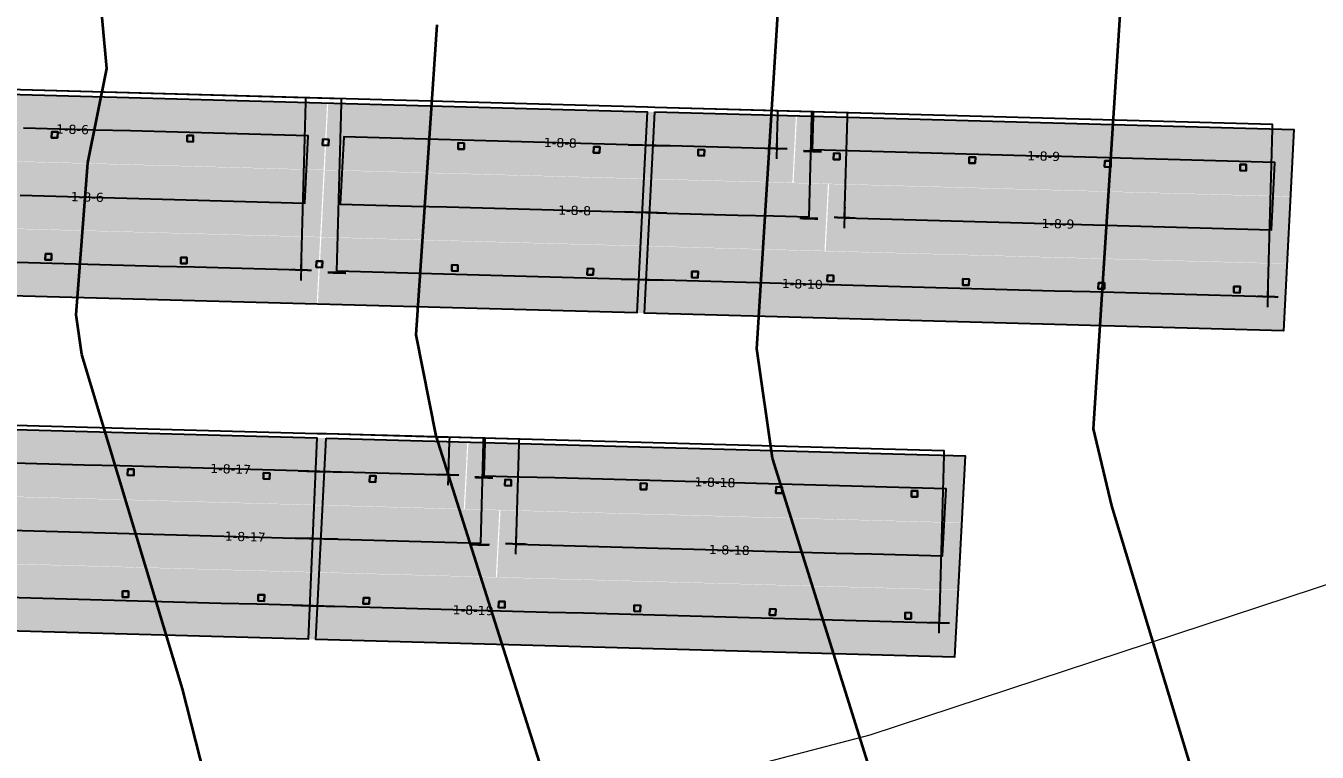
# Model space of a CAD drawing. Header units: metres. Extents: x 1477905 to 1478744, y 4202276 to 4202610.
# Drawn here: x 1478261.67 to 1478304.08, y 4202355.17 to 4202379.04 of the extents above; entities that cross this region are included whole.
import ezdxf

# ---------------------------------------------------------------- set-up
doc = ezdxf.new("R2010")
doc.units = ezdxf.units.M
doc.layers.add('Nouveau Terrain - CN - Courbes', color=22, linetype='Continuous', lineweight=0)
for name, color, linetype in [('PVcase DC Extensions', 170, 'Continuous'), ('PVcase Device Coloring', 7, 'Continuous'), ('PVcase Polarity Symbols', 7, 'Continuous'), ('PVcase Poles', 7, 'Continuous'), ('PVcase PV Area', 30, 'Continuous'), ('PVcase PV Modules (full frames)', 142, 'Continuous'), ('PVcase PV Modules (optimised)', 142, 'Continuous'), ('PVcase String Cables', 150, 'Continuous'), ('PVcase Stringing Numbers', 7, 'Continuous'), ('PVcase Strings', 92, 'Continuous')]:
    doc.layers.add(name, color=color, linetype=linetype)
doc.styles.get("Standard").update_dxf_attribs({"font": 'verdana.ttf'})
doc.styles.add('UBS-Style de texte', font='verdana.ttf')

# ---------------------------------------------------------------- blocks, each defined once
blk = doc.blocks.new('3P18@15DEG F FX ID1 PVBlock')
at = {"layer": 'PVcase PV Modules (optimised)', "color": 0}
blk.add_polyline3d([(0, 0, 1.773945735132677), (21.06698842950539, -0.5810537936249766, 1.773945735132684), (20.88445742833417, -7.198992669318528, 7.019385073192552e-15), (-0.1825310011712116, -6.617938875693552, 0)], close=True, dxfattribs=at)

msp = doc.modelspace()

# ---------------------------------------------------------------- hatches: boundary and pattern name
at = {"layer": 'PVcase Device Coloring', "true_color": 0x00ff40, "transparency": 33554582}
for points in [[(1478254.956189721, 4202376.96636694), (1478254.842834146, 4202374.768277613), (1478271.448261464, 4202374.310279234), (1478271.561617039, 4202376.508368562)], [(1478271.600289833, 4202376.507301917), (1478271.487200893, 4202374.309205236), (1478286.841958391, 4202373.885701891), (1478286.955047331, 4202376.083798572)], [(1478286.993877979, 4202376.082727575), (1478286.88078904, 4202373.884630893), (1478303.192648231, 4202373.434729489), (1478303.30573717, 4202375.632826171)], [(1478256.040655567, 4202374.725577274), (1478255.927299991, 4202372.527487947), (1478271.334408279, 4202372.102540701), (1478271.447763854, 4202374.300630028)], [(1478271.486436647, 4202374.299563384), (1478271.373347708, 4202372.101466702), (1478287.89627943, 4202371.645743656), (1478288.009368369, 4202373.843840337)], [(1478288.048199017, 4202373.84276934), (1478287.935110078, 4202371.644672658), (1478303.079062852, 4202371.226983569), (1478303.192151791, 4202373.42508025)], [(1478239.553812886, 4202372.969426194), (1478239.440457311, 4202370.771336867), (1478271.220555093, 4202369.894802166), (1478271.333910669, 4202372.092891494)], [(1478271.372583462, 4202372.091824849), (1478271.259494523, 4202369.893728168), (1478302.965477473, 4202369.019237649), (1478303.078566413, 4202371.21733433)], [(1478260.741123261, 4202365.788818997), (1478260.62666192, 4202363.590760169), (1478276.050658994, 4202363.165347107), (1478276.165120335, 4202365.363405935)], [(1478276.203942769, 4202365.362335165), (1478276.089481428, 4202363.164276336), (1478292.397890144, 4202362.7144701), (1478292.512351485, 4202364.912528928)], [(1478260.645336104, 4202363.58058218), (1478260.530874763, 4202361.382523351), (1478277.103354557, 4202360.925433705), (1478277.217815898, 4202363.123492533)], [(1478277.256638332, 4202363.122421763), (1478277.142176991, 4202360.924362934), (1478292.282926339, 4202360.506762198), (1478292.39738768, 4202362.704821027)], [(1478260.549548946, 4202361.372345362), (1478260.435087605, 4202359.174286533), (1478292.167962534, 4202358.299054296), (1478292.282423875, 4202360.497113124)]]:
    msp.add_hatch(color=100, dxfattribs=at).paths.add_polyline_path(points, flags=0)

# ---------------------------------------------------------------- linework, layer by layer
at = {"layer": 'Nouveau Terrain - CN - Courbes', "linetype": 'Continuous', "lineweight": 35}
for points in [[(1478291.32082604, 4202348.41066502, 75), (1478286.188324368, 4202364.83777075, 75), (1478285.6776195, 4202368.429575671, 75), (1478286.556690437, 4202382.576429049, 75), (1478287.553515996, 4202388.63080219, 75), (1478289.610129809, 4202398.711284188, 75), (1478289.697271906, 4202401.985212699, 75), (1478289.155185664, 4202406.411041, 75), (1478290.462954028, 4202413.710411758, 75), (1478292.206083963, 4202419.147088416, 75), (1478293.398080866, 4202421.731978936, 75), (1478294.921726059, 4202423.793586428, 75), (1478325.882597804, 4202449.464924598, 75), (1478341.124715617, 4202450.168690012, 75)], [(1478300.874752933, 4202351.546461926, 74), (1478297.327943064, 4202363.268087027, 74), (1478296.733521258, 4202365.800075303, 74), (1478297.689312728, 4202380.781208682, 74), (1478297.917849301, 4202387.075388396, 74), (1478300.316250229, 4202399.572783018, 74), (1478301.68710696, 4202405.762959943, 74), (1478301.893615117, 4202410.707805857, 74), (1478304.064507503, 4202413.410943049, 74), (1478323.422957966, 4202432.671339558, 74), (1478326.455680617, 4202435.088601463, 74), (1478329.310944752, 4202436.735026595, 74), (1478331.98875037, 4202437.610614957, 74), (1478339.750308206, 4202438.176102755, 74)], [(1478259.437868015, 4202334.445614603, 77), (1478266.489047366, 4202336.431801436, 77), (1478269.585561211, 4202341.289912271, 77), (1478270.161716645, 4202344.097907733, 77), (1478266.819093291, 4202357.256583123, 77), (1478263.504413528, 4202368.238781958, 77), (1478263.3185461, 4202369.548647243, 77), (1478263.704741648, 4202374.538049341, 77), (1478264.331110501, 4202377.634677306, 77), (1478263.9345107, 4202381.957326699, 77), (1478262.232380971, 4202392.503209556, 77), (1478260.920534888, 4202400.6297164, 77)], [(1478261.194061821, 4202330.557799553, 76), (1478266.368304704, 4202333.743701266, 76), (1478268.804050454, 4202335.491794233, 76), (1478271.639550181, 4202336.363488935, 76), (1478275.052945225, 4202337.971125166, 76), (1478275.393968782, 4202338.131739985, 76), (1478279.683892521, 4202340.152201709, 76), (1478281.253471291, 4202341.359707789, 76), (1478281.209660219, 4202345.477580182, 76), (1478280.687803892, 4202348.061068667, 76), (1478275.142837011, 4202365.572036691, 76), (1478274.491827149, 4202368.884375897, 76), (1478275.174099239, 4202379.075493807, 76)]]:
    msp.add_polyline3d(points, dxfattribs=at)
at = {"layer": 'PVcase DC Extensions'}
for points in [[(1478281.451154632, 4202375.134994882, 77.88245544635097), (1478282.015669559, 4202375.119424858, 77.8317654921028), (1478282.265707841, 4202375.112528492, 77.80942083145816), (1478282.830245725, 4202375.096957834, 77.75898739431422)], [(1478282.716660346, 4202372.889211913, 77.16915664464955), (1478282.152122462, 4202372.904782569, 77.21959008116193), (1478281.901816374, 4202372.911686324, 77.24195872844906), (1478281.337301447, 4202372.927256349, 77.29264868295144)], [(1478281.223448262, 4202370.719517814, 76.70284191908887), (1478281.787963189, 4202370.70394779, 76.65215196504953), (1478282.038537083, 4202370.69703665, 76.62975933185614), (1478282.603074968, 4202370.681465993, 76.57932589521683)], [(1478270.612468855, 4202364.415947077, 79.08544289545169), (1478271.17826995, 4202364.400341575, 79.05205742234814), (1478271.476074627, 4202364.392127751, 79.0255631287422), (1478272.040493094, 4202364.376560387, 78.97380937090581)], [(1478271.925529289, 4202362.168852486, 78.38410338933389), (1478271.361110822, 4202362.184419852, 78.43585714759324), (1478271.082482793, 4202362.192104761, 78.46090686822477), (1478270.516681698, 4202362.20771026, 78.49429234061392)], [(1478270.42089454, 4202359.999473441, 77.90314178548294), (1478270.986695635, 4202359.98386794, 77.86975631233815), (1478271.246147017, 4202359.976711947, 77.84615116517682), (1478271.810565484, 4202359.961144583, 77.79439740750766)]]:
    msp.add_polyline3d(points, dxfattribs=at)
at = {"layer": 'PVcase Poles'}
for points in [[(1478262.513218951, 4202375.361403771, 76.0982055847991), (1478262.518733103, 4202375.561327742, 76.0982055847991), (1478262.518733103, 4202375.561327742, 79.55645724127272), (1478262.513218951, 4202375.361403771, 79.50265195430417), (1478262.513218951, 4202375.361403771, 76.0982055847991), (1478262.713142922, 4202375.355889618, 76.0982055847991), (1478262.713142922, 4202375.355889618, 79.48470001625464), (1478262.513218951, 4202375.361403771, 79.50265195430417), (1478262.713142922, 4202375.355889618, 79.48470001625464), (1478262.718657074, 4202375.55581359, 79.5385053032232), (1478262.718657074, 4202375.55581359, 76.0982055847991), (1478262.713142922, 4202375.355889618, 76.0982055847991), (1478262.718657074, 4202375.55581359, 76.0982055847991), (1478262.518733103, 4202375.561327742, 76.0982055847991), (1478262.718657074, 4202375.55581359, 76.0982055847991), (1478262.718657074, 4202375.55581359, 79.5385053032232), (1478262.518733103, 4202375.561327742, 79.55645724127272)], [(1478266.962632018, 4202375.238683415, 75.71508516757528), (1478266.96814617, 4202375.438607386, 75.71508516757528), (1478266.96814617, 4202375.438607386, 79.15692742368233), (1478266.962632018, 4202375.238683415, 79.10312213671378), (1478266.962632018, 4202375.238683415, 75.71508516757528), (1478267.162555988, 4202375.233169262, 75.71508516757528), (1478267.162555988, 4202375.233169262, 79.08517019866424), (1478266.962632018, 4202375.238683415, 79.10312213671378), (1478267.162555988, 4202375.233169262, 79.08517019866424), (1478267.168070141, 4202375.433093234, 79.13897548563281), (1478267.168070141, 4202375.433093234, 75.71508516757528), (1478267.162555988, 4202375.233169262, 75.71508516757528), (1478267.168070141, 4202375.433093234, 75.71508516757528), (1478266.96814617, 4202375.438607386, 75.71508516757528), (1478267.168070141, 4202375.433093234, 75.71508516757528), (1478267.168070141, 4202375.433093234, 79.13897548563281), (1478266.96814617, 4202375.438607386, 79.15692742368233)], [(1478271.412045084, 4202375.115963057, 75.30945700752238), (1478271.417559237, 4202375.315887028, 75.30945700752238), (1478271.417559237, 4202375.315887028, 78.75739760558642), (1478271.412045084, 4202375.115963057, 78.70359231861786), (1478271.412045084, 4202375.115963057, 75.30945700752238), (1478271.611969055, 4202375.110448904, 75.30945700752238), (1478271.611969055, 4202375.110448904, 78.68564038056833), (1478271.412045084, 4202375.115963057, 78.70359231861786), (1478271.611969055, 4202375.110448904, 78.68564038056833), (1478271.617483207, 4202375.310372876, 78.7394456675369), (1478271.617483207, 4202375.310372876, 75.30945700752238), (1478271.611969055, 4202375.110448904, 75.30945700752238), (1478271.617483207, 4202375.310372876, 75.30945700752238), (1478271.417559237, 4202375.315887028, 75.30945700752238), (1478271.617483207, 4202375.310372876, 75.30945700752238), (1478271.617483207, 4202375.310372876, 78.7394456675369), (1478271.417559237, 4202375.315887028, 78.75739760558642)], [(1478275.861458151, 4202374.993242701, 74.9054837875693), (1478275.866972303, 4202375.193166672, 74.9054837875693), (1478275.866972303, 4202375.193166672, 78.35786778799603), (1478275.861458151, 4202374.993242701, 78.30406250102747), (1478275.861458151, 4202374.993242701, 74.9054837875693), (1478276.061382122, 4202374.987728548, 74.9054837875693), (1478276.061382122, 4202374.987728548, 78.28611056297794), (1478275.861458151, 4202374.993242701, 78.30406250102747), (1478276.061382122, 4202374.987728548, 78.28611056297794), (1478276.066896274, 4202375.18765252, 78.33991584994651), (1478276.066896274, 4202375.18765252, 74.9054837875693), (1478276.061382122, 4202374.987728548, 74.9054837875693), (1478276.066896274, 4202375.18765252, 74.9054837875693), (1478275.866972303, 4202375.193166672, 74.9054837875693), (1478276.066896274, 4202375.18765252, 74.9054837875693), (1478276.066896274, 4202375.18765252, 78.33991584994651), (1478275.866972303, 4202375.193166672, 78.35786778799603)], [(1478280.310871218, 4202374.870522343, 74.50697281813228), (1478280.31638537, 4202375.070446314, 74.50697281813228), (1478280.31638537, 4202375.070446314, 77.95833796990011), (1478280.310871218, 4202374.870522343, 77.90453268293156), (1478280.310871218, 4202374.870522343, 74.50697281813228), (1478280.510795189, 4202374.86500819, 74.50697281813228), (1478280.510795189, 4202374.86500819, 77.88658074488202), (1478280.310871218, 4202374.870522343, 77.90453268293156), (1478280.510795189, 4202374.86500819, 77.88658074488202), (1478280.516309341, 4202375.064932162, 77.9403860318506), (1478280.516309341, 4202375.064932162, 74.50697281813228), (1478280.510795189, 4202374.86500819, 74.50697281813228), (1478280.516309341, 4202375.064932162, 74.50697281813228), (1478280.31638537, 4202375.070446314, 74.50697281813228), (1478280.516309341, 4202375.064932162, 74.50697281813228), (1478280.516309341, 4202375.064932162, 77.9403860318506), (1478280.31638537, 4202375.070446314, 77.95833796990011)], [(1478283.74597729, 4202374.775777838, 74.19931905684383), (1478283.751491443, 4202374.97570181, 74.19931905684383), (1478283.751491443, 4202374.97570181, 77.65067669061293), (1478283.74597729, 4202374.775777838, 77.59687359168905), (1478283.74597729, 4202374.775777838, 74.19931905684383), (1478283.945901261, 4202374.770263686, 74.19931905684383), (1478283.945901261, 4202374.770263686, 77.57901322606217), (1478283.74597729, 4202374.775777838, 77.59687359168905), (1478283.945901261, 4202374.770263686, 77.57901322606217), (1478283.951415413, 4202374.970187658, 77.63281632498605), (1478283.951415413, 4202374.970187658, 74.19931905684383), (1478283.945901261, 4202374.770263686, 74.19931905684383), (1478283.951415413, 4202374.970187658, 74.19931905684383), (1478283.751491443, 4202374.97570181, 74.19931905684383), (1478283.951415413, 4202374.970187658, 74.19931905684383), (1478283.951415413, 4202374.970187658, 77.63281632498605), (1478283.751491443, 4202374.97570181, 77.65067669061293)], [(1478288.195571304, 4202374.65305249, 73.8016311708912), (1478288.201085456, 4202374.852976462, 73.8016311708912), (1478288.201085456, 4202374.852976462, 77.25316870008196), (1478288.195571304, 4202374.65305249, 77.19936560115808), (1478288.195571304, 4202374.65305249, 73.8016311708912), (1478288.395495275, 4202374.647538338, 73.8016311708912), (1478288.395495275, 4202374.647538338, 77.18150523553119), (1478288.195571304, 4202374.65305249, 77.19936560115808), (1478288.395495275, 4202374.647538338, 77.18150523553119), (1478288.401009427, 4202374.84746231, 77.23530833445507), (1478288.401009427, 4202374.84746231, 73.8016311708912), (1478288.395495275, 4202374.647538338, 73.8016311708912), (1478288.401009427, 4202374.84746231, 73.8016311708912), (1478288.201085456, 4202374.852976462, 73.8016311708912), (1478288.401009427, 4202374.84746231, 73.8016311708912), (1478288.401009427, 4202374.84746231, 77.23530833445507), (1478288.201085456, 4202374.852976462, 77.25316870008196)], [(1478292.645165318, 4202374.530327142, 73.40486067170386), (1478292.65067947, 4202374.730251114, 73.40486067170386), (1478292.65067947, 4202374.730251114, 76.85566070953192), (1478292.645165318, 4202374.530327142, 76.80185761060805), (1478292.645165318, 4202374.530327142, 73.40486067170386), (1478292.845089288, 4202374.52481299, 73.40486067170386), (1478292.845089288, 4202374.52481299, 76.78399724498117), (1478292.645165318, 4202374.530327142, 76.80185761060805), (1478292.845089288, 4202374.52481299, 76.78399724498117), (1478292.850603441, 4202374.724736962, 76.83780034390504), (1478292.850603441, 4202374.724736962, 73.40486067170386), (1478292.845089288, 4202374.52481299, 73.40486067170386), (1478292.850603441, 4202374.724736962, 73.40486067170386), (1478292.65067947, 4202374.730251114, 73.40486067170386), (1478292.850603441, 4202374.724736962, 73.40486067170386), (1478292.850603441, 4202374.724736962, 76.83780034390504), (1478292.65067947, 4202374.730251114, 76.85566070953192)], [(1478297.094759331, 4202374.407601795, 73.00813507553055), (1478297.100273484, 4202374.607525767, 73.00813507553055), (1478297.100273484, 4202374.607525767, 76.45815271925369), (1478297.094759331, 4202374.407601795, 76.40434962032981), (1478297.094759331, 4202374.407601795, 73.00813507553055), (1478297.294683302, 4202374.402087643, 73.00813507553055), (1478297.294683302, 4202374.402087643, 76.38648925470294), (1478297.094759331, 4202374.407601795, 76.40434962032981), (1478297.294683302, 4202374.402087643, 76.38648925470294), (1478297.300197454, 4202374.602011614, 76.4402923536268), (1478297.300197454, 4202374.602011614, 73.00813507553055), (1478297.294683302, 4202374.402087643, 73.00813507553055), (1478297.300197454, 4202374.602011614, 73.00813507553055), (1478297.100273484, 4202374.607525767, 73.00813507553055), (1478297.300197454, 4202374.602011614, 73.00813507553055), (1478297.300197454, 4202374.602011614, 76.4402923536268), (1478297.100273484, 4202374.607525767, 76.45815271925369)], [(1478301.544353345, 4202374.284876446, 72.60907100410921), (1478301.549867497, 4202374.484800418, 72.60907100410921), (1478301.549867497, 4202374.484800418, 76.06064472846998), (1478301.544353345, 4202374.284876446, 76.0068416295461), (1478301.544353345, 4202374.284876446, 72.60907100410921), (1478301.744277316, 4202374.279362294, 72.60907100410921), (1478301.744277316, 4202374.279362294, 75.98898126391921), (1478301.544353345, 4202374.284876446, 76.0068416295461), (1478301.744277316, 4202374.279362294, 75.98898126391921), (1478301.749791468, 4202374.479286266, 76.0427843628431), (1478301.749791468, 4202374.479286266, 72.60907100410921), (1478301.744277316, 4202374.279362294, 72.60907100410921), (1478301.749791468, 4202374.479286266, 72.60907100410921), (1478301.549867497, 4202374.484800418, 72.60907100410921), (1478301.749791468, 4202374.479286266, 72.60907100410921), (1478301.749791468, 4202374.479286266, 76.0427843628431), (1478301.549867497, 4202374.484800418, 76.06064472846998)], [(1478262.306586727, 4202371.354577601, 76.09788684741707), (1478262.31210088, 4202371.554501573, 76.09788684741707), (1478262.31210088, 4202371.554501573, 78.48601654414084), (1478262.306586727, 4202371.354577601, 78.43221125717228), (1478262.306586727, 4202371.354577601, 76.09788684741707), (1478262.506510698, 4202371.349063449, 76.09788684741707), (1478262.506510698, 4202371.349063449, 78.41425931912275), (1478262.306586727, 4202371.354577601, 78.43221125717228), (1478262.506510698, 4202371.349063449, 78.41425931912275), (1478262.512024851, 4202371.54898742, 78.46806460609132), (1478262.512024851, 4202371.54898742, 76.09788684741707), (1478262.506510698, 4202371.349063449, 76.09788684741707), (1478262.512024851, 4202371.54898742, 76.09788684741707), (1478262.31210088, 4202371.554501573, 76.09788684741707), (1478262.512024851, 4202371.54898742, 76.09788684741707), (1478262.512024851, 4202371.54898742, 78.46806460609132), (1478262.31210088, 4202371.554501573, 78.48601654414084)], [(1478266.755999794, 4202371.231857244, 75.69628408093936), (1478266.761513946, 4202371.431781216, 75.69628408093936), (1478266.761513946, 4202371.431781216, 78.08648672631685), (1478266.755999794, 4202371.231857244, 78.0326814393483), (1478266.755999794, 4202371.231857244, 75.69628408093936), (1478266.955923765, 4202371.226343092, 75.69628408093936), (1478266.955923765, 4202371.226343092, 78.01472950129876), (1478266.755999794, 4202371.231857244, 78.0326814393483), (1478266.955923765, 4202371.226343092, 78.01472950129876), (1478266.961437917, 4202371.426267063, 78.06853478826733), (1478266.961437917, 4202371.426267063, 75.69628408093936), (1478266.955923765, 4202371.226343092, 75.69628408093936), (1478266.961437917, 4202371.426267063, 75.69628408093936), (1478266.761513946, 4202371.431781216, 75.69628408093936), (1478266.961437917, 4202371.426267063, 75.69628408093936), (1478266.961437917, 4202371.426267063, 78.06853478826733), (1478266.761513946, 4202371.431781216, 78.08648672631685)], [(1478271.205412861, 4202371.109136887, 75.29825407595425), (1478271.210927013, 4202371.309060859, 75.29825407595425), (1478271.210927013, 4202371.309060859, 77.68695690845453), (1478271.205412861, 4202371.109136887, 77.63315162148598), (1478271.205412861, 4202371.109136887, 75.29825407595425), (1478271.405336832, 4202371.103622735, 75.29825407595425), (1478271.405336832, 4202371.103622735, 77.61519968343644), (1478271.205412861, 4202371.109136887, 77.63315162148598), (1478271.405336832, 4202371.103622735, 77.61519968343644), (1478271.410850984, 4202371.303546706, 77.66900497040501), (1478271.410850984, 4202371.303546706, 75.29825407595425), (1478271.405336832, 4202371.103622735, 75.29825407595425), (1478271.410850984, 4202371.303546706, 75.29825407595425), (1478271.210927013, 4202371.309060859, 75.29825407595425), (1478271.410850984, 4202371.303546706, 75.29825407595425), (1478271.410850984, 4202371.303546706, 77.66900497040501), (1478271.210927013, 4202371.309060859, 77.68695690845453)], [(1478275.654825928, 4202370.98641653, 74.90014490881303), (1478275.66034008, 4202371.186340502, 74.90014490881303), (1478275.66034008, 4202371.186340502, 77.28742709061139), (1478275.654825928, 4202370.98641653, 77.23362180364282), (1478275.654825928, 4202370.98641653, 74.90014490881303), (1478275.854749898, 4202370.980902378, 74.90014490881303), (1478275.854749898, 4202370.980902378, 77.2156698655933), (1478275.654825928, 4202370.98641653, 77.23362180364282), (1478275.854749898, 4202370.980902378, 77.2156698655933), (1478275.860264051, 4202371.180826349, 77.26947515256185), (1478275.860264051, 4202371.180826349, 74.90014490881303), (1478275.854749898, 4202370.980902378, 74.90014490881303), (1478275.860264051, 4202371.180826349, 74.90014490881303), (1478275.66034008, 4202371.186340502, 74.90014490881303), (1478275.860264051, 4202371.180826349, 74.90014490881303), (1478275.860264051, 4202371.180826349, 77.26947515256185), (1478275.66034008, 4202371.186340502, 77.28742709061139)], [(1478280.104238995, 4202370.863696173, 74.50232461210038), (1478280.109753147, 4202371.063620145, 74.50232461210038), (1478280.109753147, 4202371.063620145, 76.88789727274907), (1478280.104238995, 4202370.863696173, 76.8340919857805), (1478280.104238995, 4202370.863696173, 74.50232461210038), (1478280.304162965, 4202370.85818202, 74.50232461210038), (1478280.304162965, 4202370.85818202, 76.81614004773098), (1478280.104238995, 4202370.863696173, 76.8340919857805), (1478280.304162965, 4202370.85818202, 76.81614004773098), (1478280.309677118, 4202371.058105992, 76.86994533469954), (1478280.309677118, 4202371.058105992, 74.50232461210038), (1478280.304162965, 4202370.85818202, 74.50232461210038), (1478280.309677118, 4202371.058105992, 74.50232461210038), (1478280.109753147, 4202371.063620145, 74.50232461210038), (1478280.309677118, 4202371.058105992, 74.50232461210038), (1478280.309677118, 4202371.058105992, 76.86994533469954), (1478280.109753147, 4202371.063620145, 76.88789727274907)], [(1478283.539831109, 4202370.768938262, 74.19515440209958), (1478283.545345261, 4202370.968862234, 74.19515440209958), (1478283.545345261, 4202370.968862234, 76.58019246105835), (1478283.539831109, 4202370.768938262, 76.52638936213447), (1478283.539831109, 4202370.768938262, 74.19515440209958), (1478283.73975508, 4202370.76342411, 74.19515440209958), (1478283.73975508, 4202370.76342411, 76.5085289965076), (1478283.539831109, 4202370.768938262, 76.52638936213447), (1478283.73975508, 4202370.76342411, 76.5085289965076), (1478283.745269232, 4202370.963348081, 76.56233209543147), (1478283.745269232, 4202370.963348081, 74.19515440209958), (1478283.73975508, 4202370.76342411, 74.19515440209958), (1478283.745269232, 4202370.963348081, 74.19515440209958), (1478283.545345261, 4202370.968862234, 74.19515440209958), (1478283.745269232, 4202370.963348081, 74.19515440209958), (1478283.745269232, 4202370.963348081, 76.56233209543147), (1478283.545345261, 4202370.968862234, 76.58019246105835)], [(1478287.989425122, 4202370.646212915, 73.79769783898102), (1478287.994939275, 4202370.846136887, 73.79769783898102), (1478287.994939275, 4202370.846136887, 76.18268447079917), (1478287.989425122, 4202370.646212915, 76.1288813718753), (1478287.989425122, 4202370.646212915, 73.79769783898102), (1478288.189349093, 4202370.640698763, 73.79769783898102), (1478288.189349093, 4202370.640698763, 76.11102100624842), (1478287.989425122, 4202370.646212915, 76.1288813718753), (1478288.189349093, 4202370.640698763, 76.11102100624842), (1478288.194863245, 4202370.840622734, 76.16482410517229), (1478288.194863245, 4202370.840622734, 73.79769783898102), (1478288.189349093, 4202370.640698763, 73.79769783898102), (1478288.194863245, 4202370.840622734, 73.79769783898102), (1478287.994939275, 4202370.846136887, 73.79769783898102), (1478288.194863245, 4202370.840622734, 73.79769783898102), (1478288.194863245, 4202370.840622734, 76.16482410517229), (1478287.994939275, 4202370.846136887, 76.18268447079917)], [(1478292.439019136, 4202370.523487566, 73.40069244195904), (1478292.444533288, 4202370.723411538, 73.40069244195904), (1478292.444533288, 4202370.723411538, 75.78517648001547), (1478292.439019136, 4202370.523487566, 75.73137338109159), (1478292.439019136, 4202370.523487566, 73.40069244195904), (1478292.638943107, 4202370.517973414, 73.40069244195904), (1478292.638943107, 4202370.517973414, 75.7135130154647), (1478292.439019136, 4202370.523487566, 75.73137338109159), (1478292.638943107, 4202370.517973414, 75.7135130154647), (1478292.644457259, 4202370.717897385, 75.76731611438858), (1478292.644457259, 4202370.717897385, 73.40069244195904), (1478292.638943107, 4202370.517973414, 73.40069244195904), (1478292.644457259, 4202370.717897385, 73.40069244195904), (1478292.444533288, 4202370.723411538, 73.40069244195904), (1478292.644457259, 4202370.717897385, 73.40069244195904), (1478292.644457259, 4202370.717897385, 75.76731611438858), (1478292.444533288, 4202370.723411538, 75.78517648001547)], [(1478296.88861315, 4202370.400762219, 73.00373260188111), (1478296.894127302, 4202370.600686191, 73.00373260188111), (1478296.894127302, 4202370.600686191, 75.38766848973722), (1478296.88861315, 4202370.400762219, 75.33386539081334), (1478296.88861315, 4202370.400762219, 73.00373260188111), (1478297.08853712, 4202370.395248067, 73.00373260188111), (1478297.08853712, 4202370.395248067, 75.31600502518647), (1478296.88861315, 4202370.400762219, 75.33386539081334), (1478297.08853712, 4202370.395248067, 75.31600502518647), (1478297.094051273, 4202370.595172038, 75.36980812411035), (1478297.094051273, 4202370.595172038, 73.00373260188111), (1478297.08853712, 4202370.395248067, 73.00373260188111), (1478297.094051273, 4202370.595172038, 73.00373260188111), (1478296.894127302, 4202370.600686191, 73.00373260188111), (1478297.094051273, 4202370.595172038, 73.00373260188111), (1478297.094051273, 4202370.595172038, 75.36980812411035), (1478296.894127302, 4202370.600686191, 75.38766848973722)], [(1478301.338207164, 4202370.278036871, 72.60500673858797), (1478301.343721316, 4202370.477960843, 72.60500673858797), (1478301.343721316, 4202370.477960843, 74.99016049916814), (1478301.338207164, 4202370.278036871, 74.93635740024426), (1478301.338207164, 4202370.278036871, 72.60500673858797), (1478301.538131134, 4202370.272522719, 72.60500673858797), (1478301.538131134, 4202370.272522719, 74.91849703461739), (1478301.338207164, 4202370.278036871, 74.93635740024426), (1478301.538131134, 4202370.272522719, 74.91849703461739), (1478301.543645287, 4202370.47244669, 74.97230013354125), (1478301.543645287, 4202370.47244669, 72.60500673858797), (1478301.538131134, 4202370.272522719, 72.60500673858797), (1478301.543645287, 4202370.47244669, 72.60500673858797), (1478301.343721316, 4202370.477960843, 72.60500673858797), (1478301.543645287, 4202370.47244669, 72.60500673858797), (1478301.543645287, 4202370.47244669, 74.97230013354125), (1478301.343721316, 4202370.477960843, 74.99016049916814)], [(1478265.011894713, 4202364.274494912, 75.95968582946327), (1478265.017408866, 4202364.474418884, 75.95968582946327), (1478265.017408866, 4202364.474418884, 79.38971032811928), (1478265.011894713, 4202364.274494912, 79.3360273502396), (1478265.011894713, 4202364.274494912, 75.95968582946327), (1478265.211818684, 4202364.26898076, 75.95968582946327), (1478265.211818684, 4202364.26898076, 79.32423070247481), (1478265.011894713, 4202364.274494912, 79.3360273502396), (1478265.211818684, 4202364.26898076, 79.32423070247481), (1478265.217332836, 4202364.468904732, 79.37791368035447), (1478265.217332836, 4202364.468904732, 75.95968582946327), (1478265.211818684, 4202364.26898076, 75.95968582946327), (1478265.217332836, 4202364.468904732, 75.95968582946327), (1478265.017408866, 4202364.474418884, 75.95968582946327), (1478265.217332836, 4202364.468904732, 75.95968582946327), (1478265.217332836, 4202364.468904732, 79.37791368035447), (1478265.017408866, 4202364.474418884, 79.38971032811928)], [(1478269.471445139, 4202364.151494954, 75.55117800176313), (1478269.476959292, 4202364.351418925, 75.55117800176313), (1478269.476959292, 4202364.351418925, 79.12657156947778), (1478269.471445139, 4202364.151494954, 79.07288859159812), (1478269.471445139, 4202364.151494954, 75.55117800176313), (1478269.67136911, 4202364.145980801, 75.55117800176313), (1478269.67136911, 4202364.145980801, 79.0610919438333), (1478269.471445139, 4202364.151494954, 79.07288859159812), (1478269.67136911, 4202364.145980801, 79.0610919438333), (1478269.676883262, 4202364.345904773, 79.11477492171298), (1478269.676883262, 4202364.345904773, 75.55117800176313), (1478269.67136911, 4202364.145980801, 75.55117800176313), (1478269.676883262, 4202364.345904773, 75.55117800176313), (1478269.476959292, 4202364.351418925, 75.55117800176313), (1478269.676883262, 4202364.345904773, 75.55117800176313), (1478269.676883262, 4202364.345904773, 79.11477492171298), (1478269.476959292, 4202364.351418925, 79.12657156947778)], [(1478272.955884966, 4202364.055389761, 75.2324256461118), (1478272.961399119, 4202364.255313733, 75.2324256461118), (1478272.961399119, 4202364.255313733, 78.86334568781184), (1478272.955884966, 4202364.055389761, 78.809531205423), (1478272.955884966, 4202364.055389761, 75.2324256461118), (1478273.155808937, 4202364.049875609, 75.2324256461118), (1478273.155808937, 4202364.049875609, 78.79119938710075), (1478272.955884966, 4202364.055389761, 78.809531205423), (1478273.155808937, 4202364.049875609, 78.79119938710075), (1478273.161323089, 4202364.24979958, 78.84501386948959), (1478273.161323089, 4202364.24979958, 75.2324256461118), (1478273.155808937, 4202364.049875609, 75.2324256461118), (1478273.161323089, 4202364.24979958, 75.2324256461118), (1478272.961399119, 4202364.255313733, 75.2324256461118), (1478273.161323089, 4202364.24979958, 75.2324256461118), (1478273.161323089, 4202364.24979958, 78.84501386948959), (1478272.961399119, 4202364.255313733, 78.86334568781184)], [(1478277.40453775, 4202363.932690374, 74.82865808736568), (1478277.410051902, 4202364.132614345, 74.82865808736568), (1478277.410051902, 4202364.132614345, 78.45543114820646), (1478277.40453775, 4202363.932690374, 78.40161666581761), (1478277.40453775, 4202363.932690374, 74.82865808736568), (1478277.60446172, 4202363.927176221, 74.82865808736568), (1478277.60446172, 4202363.927176221, 78.38328484749536), (1478277.40453775, 4202363.932690374, 78.40161666581761), (1478277.60446172, 4202363.927176221, 78.38328484749536), (1478277.609975873, 4202364.127100193, 78.4370993298842), (1478277.609975873, 4202364.127100193, 74.82865808736568), (1478277.60446172, 4202363.927176221, 74.82865808736568), (1478277.609975873, 4202364.127100193, 74.82865808736568), (1478277.410051902, 4202364.132614345, 74.82865808736568), (1478277.609975873, 4202364.127100193, 74.82865808736568), (1478277.609975873, 4202364.127100193, 78.4370993298842), (1478277.410051902, 4202364.132614345, 78.45543114820646)], [(1478281.853190533, 4202363.809990986, 74.42591444277403), (1478281.858704686, 4202364.009914958, 74.42591444277403), (1478281.858704686, 4202364.009914958, 78.04751660858147), (1478281.853190533, 4202363.809990986, 77.99370212619263), (1478281.853190533, 4202363.809990986, 74.42591444277403), (1478282.053114504, 4202363.804476834, 74.42591444277403), (1478282.053114504, 4202363.804476834, 77.97537030787038), (1478281.853190533, 4202363.809990986, 77.99370212619263), (1478282.053114504, 4202363.804476834, 77.97537030787038), (1478282.058628656, 4202364.004400806, 78.02918479025922), (1478282.058628656, 4202364.004400806, 74.42591444277403), (1478282.053114504, 4202363.804476834, 74.42591444277403), (1478282.058628656, 4202364.004400806, 74.42591444277403), (1478281.858704686, 4202364.009914958, 74.42591444277403), (1478282.058628656, 4202364.004400806, 74.42591444277403), (1478282.058628656, 4202364.004400806, 78.02918479025922), (1478281.858704686, 4202364.009914958, 78.04751660858147)], [(1478286.301843317, 4202363.687291599, 74.01127096585002), (1478286.307357469, 4202363.887215571, 74.01127096585002), (1478286.307357469, 4202363.887215571, 77.63960206897609), (1478286.301843317, 4202363.687291599, 77.58578758658724), (1478286.301843317, 4202363.687291599, 74.01127096585002), (1478286.501767287, 4202363.681777447, 74.01127096585002), (1478286.501767287, 4202363.681777447, 77.56745576826499), (1478286.301843317, 4202363.687291599, 77.58578758658724), (1478286.501767287, 4202363.681777447, 77.56745576826499), (1478286.50728144, 4202363.881701418, 77.62127025065384), (1478286.50728144, 4202363.881701418, 74.01127096585002), (1478286.501767287, 4202363.681777447, 74.01127096585002), (1478286.50728144, 4202363.881701418, 74.01127096585002), (1478286.307357469, 4202363.887215571, 74.01127096585002), (1478286.50728144, 4202363.881701418, 74.01127096585002), (1478286.50728144, 4202363.881701418, 77.62127025065384), (1478286.307357469, 4202363.887215571, 77.63960206897609)], [(1478290.7504961, 4202363.564592211, 73.60141406949381), (1478290.756010253, 4202363.764516182, 73.60141406949381), (1478290.756010253, 4202363.764516182, 77.23168752909825), (1478290.7504961, 4202363.564592211, 77.17787304670941), (1478290.7504961, 4202363.564592211, 73.60141406949381), (1478290.950420071, 4202363.559078058, 73.60141406949381), (1478290.950420071, 4202363.559078058, 77.15954122838716), (1478290.7504961, 4202363.564592211, 77.17787304670941), (1478290.950420071, 4202363.559078058, 77.15954122838716), (1478290.955934223, 4202363.75900203, 77.213355710776), (1478290.955934223, 4202363.75900203, 73.60141406949381), (1478290.950420071, 4202363.559078058, 73.60141406949381), (1478290.955934223, 4202363.75900203, 73.60141406949381), (1478290.756010253, 4202363.764516182, 73.60141406949381), (1478290.955934223, 4202363.75900203, 73.60141406949381), (1478290.955934223, 4202363.75900203, 77.213355710776), (1478290.756010253, 4202363.764516182, 77.23168752909825)], [(1478264.838050536, 4202360.266764407, 76.07976570394337), (1478264.843564688, 4202360.466688379, 76.07976570394337), (1478264.843564688, 4202360.466688379, 78.31683078297277), (1478264.838050536, 4202360.266764407, 78.26314780509311), (1478264.838050536, 4202360.266764407, 76.07976570394337), (1478265.037974506, 4202360.261250255, 76.07976570394337), (1478265.037974506, 4202360.261250255, 78.2513511573283), (1478264.838050536, 4202360.266764407, 78.26314780509311), (1478265.037974506, 4202360.261250255, 78.2513511573283), (1478265.043488659, 4202360.461174226, 78.30503413520798), (1478265.043488659, 4202360.461174226, 76.07976570394337), (1478265.037974506, 4202360.261250255, 76.07976570394337), (1478265.043488659, 4202360.461174226, 76.07976570394337), (1478264.843564688, 4202360.466688379, 76.07976570394337), (1478265.043488659, 4202360.461174226, 76.07976570394337), (1478265.043488659, 4202360.461174226, 78.30503413520798), (1478264.843564688, 4202360.466688379, 78.31683078297277)], [(1478269.297600962, 4202360.143764448, 75.67963435227843), (1478269.303115114, 4202360.34368842, 75.67963435227843), (1478269.303115114, 4202360.34368842, 78.05369202431928), (1478269.297600962, 4202360.143764448, 78.00000904643962), (1478269.297600962, 4202360.143764448, 75.67963435227843), (1478269.497524933, 4202360.138250296, 75.67963435227843), (1478269.497524933, 4202360.138250296, 77.9882123986748), (1478269.297600962, 4202360.143764448, 78.00000904643962), (1478269.497524933, 4202360.138250296, 77.9882123986748), (1478269.503039085, 4202360.338174268, 78.04189537655446), (1478269.503039085, 4202360.338174268, 75.67963435227843), (1478269.497524933, 4202360.138250296, 75.67963435227843), (1478269.503039085, 4202360.338174268, 75.67963435227843), (1478269.303115114, 4202360.34368842, 75.67963435227843), (1478269.503039085, 4202360.338174268, 75.67963435227843), (1478269.503039085, 4202360.338174268, 78.04189537655446), (1478269.303115114, 4202360.34368842, 78.05369202431928)], [(1478272.747237078, 4202360.048619186, 75.36641710131356), (1478272.75275123, 4202360.248543157, 75.36641710131356), (1478272.75275123, 4202360.248543157, 77.79308789982272), (1478272.747237078, 4202360.048619186, 77.73927341743388), (1478272.747237078, 4202360.048619186, 75.36641710131356), (1478272.947161049, 4202360.043105033, 75.36641710131356), (1478272.947161049, 4202360.043105033, 77.72094159911163), (1478272.747237078, 4202360.048619186, 77.73927341743388), (1478272.947161049, 4202360.043105033, 77.72094159911163), (1478272.952675201, 4202360.243029005, 77.77475608150047), (1478272.952675201, 4202360.243029005, 75.36641710131356), (1478272.947161049, 4202360.043105033, 75.36641710131356), (1478272.952675201, 4202360.243029005, 75.36641710131356), (1478272.75275123, 4202360.248543157, 75.36641710131356), (1478272.952675201, 4202360.243029005, 75.36641710131356), (1478272.952675201, 4202360.243029005, 77.77475608150047), (1478272.75275123, 4202360.248543157, 77.79308789982272)], [(1478277.195889862, 4202359.925919798, 74.96311368267153), (1478277.201404014, 4202360.12584377, 74.96311368267153), (1478277.201404014, 4202360.12584377, 77.38517336021734), (1478277.195889862, 4202359.925919798, 77.33135887782849), (1478277.195889862, 4202359.925919798, 74.96311368267153), (1478277.395813832, 4202359.920405646, 74.96311368267153), (1478277.395813832, 4202359.920405646, 77.31302705950624), (1478277.195889862, 4202359.925919798, 77.33135887782849), (1478277.395813832, 4202359.920405646, 77.31302705950624), (1478277.401327985, 4202360.120329618, 77.36684154189508), (1478277.401327985, 4202360.120329618, 74.96311368267153), (1478277.395813832, 4202359.920405646, 74.96311368267153), (1478277.401327985, 4202360.120329618, 74.96311368267153), (1478277.201404014, 4202360.12584377, 74.96311368267153), (1478277.401327985, 4202360.120329618, 74.96311368267153), (1478277.401327985, 4202360.120329618, 77.36684154189508), (1478277.201404014, 4202360.12584377, 77.38517336021734)], [(1478281.644542645, 4202359.80322041, 74.55477369719571), (1478281.650056797, 4202360.003144382, 74.55477369719571), (1478281.650056797, 4202360.003144382, 76.97725882035911), (1478281.644542645, 4202359.80322041, 76.92344433797027), (1478281.644542645, 4202359.80322041, 74.55477369719571), (1478281.844466616, 4202359.797706258, 74.55477369719571), (1478281.844466616, 4202359.797706258, 76.90511251964801), (1478281.644542645, 4202359.80322041, 76.92344433797027), (1478281.844466616, 4202359.797706258, 76.90511251964801), (1478281.849980768, 4202359.997630229, 76.95892700203686), (1478281.849980768, 4202359.997630229, 74.55477369719571), (1478281.844466616, 4202359.797706258, 74.55477369719571), (1478281.849980768, 4202359.997630229, 74.55477369719571), (1478281.650056797, 4202360.003144382, 74.55477369719571), (1478281.849980768, 4202359.997630229, 74.55477369719571), (1478281.849980768, 4202359.997630229, 76.95892700203686), (1478281.650056797, 4202360.003144382, 76.97725882035911)], [(1478286.093195429, 4202359.680521023, 74.14592689151665), (1478286.098709581, 4202359.880444995, 74.14592689151665), (1478286.098709581, 4202359.880444995, 76.56934428098697), (1478286.093195429, 4202359.680521023, 76.51552979859812), (1478286.093195429, 4202359.680521023, 74.14592689151665), (1478286.293119399, 4202359.675006871, 74.14592689151665), (1478286.293119399, 4202359.675006871, 76.49719798027587), (1478286.093195429, 4202359.680521023, 76.51552979859812), (1478286.293119399, 4202359.675006871, 76.49719798027587), (1478286.298633552, 4202359.874930843, 76.55101246266472), (1478286.298633552, 4202359.874930843, 74.14592689151665), (1478286.293119399, 4202359.675006871, 74.14592689151665), (1478286.298633552, 4202359.874930843, 74.14592689151665), (1478286.098709581, 4202359.880444995, 74.14592689151665), (1478286.298633552, 4202359.874930843, 74.14592689151665), (1478286.298633552, 4202359.874930843, 76.55101246266472), (1478286.098709581, 4202359.880444995, 76.56934428098697)], [(1478290.541848212, 4202359.557821635, 73.73306907177844), (1478290.547362365, 4202359.757745607, 73.73306907177844), (1478290.547362365, 4202359.757745607, 76.16142974108952), (1478290.541848212, 4202359.557821635, 76.10761525870068), (1478290.541848212, 4202359.557821635, 73.73306907177844), (1478290.741772183, 4202359.552307483, 73.73306907177844), (1478290.741772183, 4202359.552307483, 76.08928344037842), (1478290.541848212, 4202359.557821635, 76.10761525870068), (1478290.741772183, 4202359.552307483, 76.08928344037842), (1478290.747286336, 4202359.752231454, 76.14309792276727), (1478290.747286336, 4202359.752231454, 73.73306907177844), (1478290.741772183, 4202359.552307483, 73.73306907177844), (1478290.747286336, 4202359.752231454, 73.73306907177844), (1478290.547362365, 4202359.757745607, 73.73306907177844), (1478290.747286336, 4202359.752231454, 73.73306907177844), (1478290.747286336, 4202359.752231454, 76.14309792276727), (1478290.547362365, 4202359.757745607, 76.16142974108952)]]:
    msp.add_polyline3d(points, dxfattribs=at)
at = {"layer": 'PVcase PV Area', "color": 92, "lineweight": 0, "ltscale": 0.3}
msp.add_lwpolyline([(1478335.361902576, 4202370.220446859), (1478328.161506558, 4202368.779414594), (1478311.35377171, 4202362.969590221), (1478289.389377849, 4202355.733501516), (1478213.36633983, 4202335.848431768), (1478195.717547114, 4202331.712109083), (1478198.755279367, 4202441.849708444, 0.09648238781061982), (1478204.987450577, 4202440.794595701), (1478240.661240257, 4202440.595789407, 0.1939480512091919), (1478252.261224224, 4202447.160963167, -0.1444995889692197), (1478259.391916649, 4202452.430445281, -0.0938173287170343), (1478261.961655337, 4202452.851254969), (1478337.583435849, 4202450.765512023)], format="xyb", close=True, dxfattribs=at)
at = {"layer": 'PVcase String Cables'}
for points in [[(1478197.483325194, 4202378.701597208, 81.9867871869515), (1478197.059496216, 4202378.713286939, 81.99744341753734), (1478197.059496216, 4202378.713286939, 78.56125462929336), (1478195.909626177, 4202378.745001786, 78.59493531861223), (1478195.834051255, 4202375.992588166, 78.53584938995685), (1478195.758476334, 4202373.240174547, 78.47723615722431), (1478195.682901412, 4202370.487760927, 78.41524507480517), (1478195.607326491, 4202367.735347306, 78.3626613442575), (1478196.745237986, 4202367.70396229, 78.32461757166249), (1478196.745237986, 4202367.70396229, 81.76836143717098), (1478207.257285216, 4202367.41402693, 81.56556963800908), (1478207.513633186, 4202367.406956533, 81.56061588465333), (1478228.575129135, 4202366.826054234, 81.07940293698768), (1478228.825030454, 4202366.819161644, 81.07258097480614), (1478249.886571676, 4202366.238258095, 80.59335515171934), (1478250.202017972, 4202366.229557694, 80.58725589527451), (1478271.232455482, 4202365.649512025, 79.34634085047993), (1478271.541108136, 4202365.640999, 79.31912742661096), (1478275.577939874, 4202365.529658151, 78.94897438467214), (1478275.57380426, 4202365.37971517, 78.94863812243199), (1478275.543471198, 4202364.279943886, 78.65260747693468)], [(1478197.483325194, 4202378.701597208, 81.9867871869515), (1478197.059496216, 4202378.713286939, 81.99744341753734), (1478197.059496216, 4202378.713286939, 78.56125462929336), (1478195.909626177, 4202378.745001786, 78.59493531861223), (1478195.834051255, 4202375.992588166, 78.53584938995685), (1478195.758476334, 4202373.240174547, 78.47723615721681), (1478195.682901413, 4202370.487760928, 78.41524507481627), (1478195.607326491, 4202367.735347307, 78.36266134426833), (1478196.745237986, 4202367.703962291, 78.32461757168096), (1478196.745237986, 4202367.703962291, 81.76836143717156), (1478207.257285216, 4202367.41402693, 81.56556963800908), (1478207.513633186, 4202367.406956534, 81.56061588465406), (1478228.575129135, 4202366.826054234, 81.07940293698768), (1478228.825030454, 4202366.819161644, 81.07258097480614), (1478249.886571676, 4202366.238258096, 80.59335515172005), (1478250.202017972, 4202366.229557694, 80.58725589527451), (1478271.232455482, 4202365.649512025, 79.34634085047993), (1478271.541108136, 4202365.640999, 79.31912742658963), (1478276.691567875, 4202365.498942903, 78.84686143601779), (1478276.687432261, 4202365.348999922, 78.8465251737772), (1478276.596166761, 4202362.040030484, 77.95583419721642)], [(1478197.483325194, 4202378.701597208, 81.9867871869515), (1478197.059496216, 4202378.713286939, 81.99744341753734), (1478197.059496216, 4202378.713286939, 78.56125462929336), (1478195.909626177, 4202378.745001786, 78.59493531861223), (1478195.834051255, 4202375.992588166, 78.53584938995685), (1478195.758476334, 4202373.240174546, 78.47723615719676), (1478195.682901413, 4202370.487760926, 78.41524507477885), (1478195.607326491, 4202367.735347305, 78.36266134423137), (1478196.745237986, 4202367.703962289, 78.32461757165166), (1478196.745237986, 4202367.703962289, 81.76836143717487), (1478207.257285216, 4202367.414026929, 81.5655696380085), (1478207.513633186, 4202367.406956532, 81.5606158846526), (1478228.575129135, 4202366.826054233, 81.07940293698697), (1478228.825030454, 4202366.819161643, 81.07258097480542), (1478249.886571676, 4202366.238258095, 80.59335515171934), (1478250.202017972, 4202366.229557694, 80.58725589527451), (1478271.232455482, 4202365.649512026, 79.34634085048232), (1478271.541108136, 4202365.640999001, 79.31912742659406), (1478277.859227243, 4202365.466737404, 78.73979413793919), (1478277.855091629, 4202365.316794422, 78.73945787569458), (1478277.763826129, 4202362.007824983, 77.8487668990299)], [(1478197.483325194, 4202378.701597208, 81.9867871869515), (1478197.059496216, 4202378.713286939, 81.99744341753734), (1478197.059496216, 4202378.713286939, 78.56125462929336), (1478195.909626177, 4202378.745001786, 78.59493531861223), (1478195.834051255, 4202375.992588166, 78.53584938994936), (1478195.758476334, 4202373.240174547, 78.47723615720929), (1478195.682901413, 4202370.487760928, 78.41524507481627), (1478195.607326492, 4202367.735347307, 78.36266134426069), (1478196.745237986, 4202367.703962291, 78.32461757168096), (1478196.745237986, 4202367.703962291, 81.76836143717156), (1478207.257285216, 4202367.41402693, 81.56556963800908), (1478207.513633186, 4202367.406956534, 81.56061588465406), (1478228.575129135, 4202366.826054234, 81.07940293698768), (1478228.825030454, 4202366.819161644, 81.07258097480614), (1478249.886571676, 4202366.238258095, 80.59335515171934), (1478250.202017972, 4202366.229557694, 80.58725589527451), (1478271.232455482, 4202365.649512025, 79.34634085047993), (1478271.541108136, 4202365.640999, 79.31912742661096), (1478276.745599243, 4202365.49745265, 78.8419070865879), (1478276.741463628, 4202365.34750967, 78.84157082435175), (1478276.711130566, 4202364.247738386, 78.5455401786631)], [(1478197.483325194, 4202378.701597208, 81.9867871869515), (1478197.059496216, 4202378.713286939, 81.99744341753734), (1478197.059496216, 4202378.713286939, 78.56125462929336), (1478195.909626177, 4202378.745001786, 78.59493531861223), (1478195.834051255, 4202375.992588166, 78.53584938994936), (1478195.758476334, 4202373.240174547, 78.47723615720929), (1478195.682901413, 4202370.487760928, 78.41524507481627), (1478195.607326492, 4202367.735347307, 78.36266134426069), (1478196.745237986, 4202367.703962291, 78.32461757168096), (1478196.745237986, 4202367.703962291, 81.76836143717156), (1478207.257285216, 4202367.414026931, 81.56556963800966), (1478207.513633186, 4202367.406956535, 81.56061588465477), (1478228.575129135, 4202366.826054235, 81.0794029369884), (1478228.825030454, 4202366.819161646, 81.07258097480756), (1478249.886571677, 4202366.238258098, 80.59335515171617), (1478250.202017972, 4202366.229557696, 80.58725589526554), (1478271.232455482, 4202365.649512027, 79.34634085047335), (1478271.541108136, 4202365.640999002, 79.31912742660296), (1478291.817108291, 4202365.081761656, 77.4599409106209), (1478291.812972677, 4202364.931818669, 77.45960464837054), (1478291.660774738, 4202359.413651075, 75.97425334049449)], [(1478286.333964977, 4202375.00032089, 77.44597987143793), (1478286.364298039, 4202376.100092174, 77.74194789734756), (1478286.368433654, 4202376.250035193, 77.74226715381248), (1478282.329961594, 4202376.361421283, 78.10304724034788), (1478282.080074807, 4202376.368313472, 78.12537996039899), (1478261.09744326, 4202376.947040588, 80.0094907036714), (1478260.765134817, 4202376.956206068, 80.038081634109), (1478239.718512072, 4202377.536698142, 80.96453996217728), (1478239.430975797, 4202377.544628751, 80.97197075473109), (1478218.36966199, 4202378.125526021, 81.46109660037023), (1478218.119834022, 4202378.132416588, 81.46792838265029), (1478197.483325194, 4202378.701597208, 81.9867871869515)], [(1478287.388286015, 4202372.760362655, 76.75181328103089), (1478287.479551515, 4202376.069332094, 77.64231584845624), (1478287.483687131, 4202376.219275112, 77.64263510492115), (1478282.329961594, 4202376.361421282, 78.10304724036439), (1478282.080074807, 4202376.368313472, 78.12537996039899), (1478261.097443259, 4202376.947040588, 80.0094907036923), (1478260.765134817, 4202376.956206068, 80.038081634109), (1478239.718512072, 4202377.536698141, 80.96453996217566), (1478239.430975797, 4202377.544628751, 80.97197075473109), (1478218.36966199, 4202378.125526021, 81.46109660037023), (1478218.119834022, 4202378.132416587, 81.46792838264948), (1478197.483325194, 4202378.701597208, 81.9867871869515)], [(1478288.556192432, 4202372.728150341, 76.64747744028853), (1478288.647457932, 4202376.037119779, 77.53798000760713), (1478288.651593548, 4202376.187062799, 77.53829926405939), (1478282.329961594, 4202376.361421283, 78.10304724034788), (1478282.080074807, 4202376.368313472, 78.12537996039899), (1478261.09744326, 4202376.947040588, 80.0094907036714), (1478260.765134817, 4202376.956206068, 80.038081634109), (1478239.718512072, 4202377.536698142, 80.96453996217728), (1478239.430975797, 4202377.544628751, 80.97197075473109), (1478218.36966199, 4202378.125526021, 81.46109660037023), (1478218.119834022, 4202378.132416588, 81.46792838265029), (1478197.483325194, 4202378.701597208, 81.9867871869515)], [(1478287.501871394, 4202374.968108576, 77.34164403082079), (1478287.532204456, 4202376.067879859, 77.63761205645689), (1478287.536340072, 4202376.217822879, 77.63793131290488), (1478282.329961594, 4202376.361421282, 78.10304724034361), (1478282.080074807, 4202376.368313472, 78.12537996039899), (1478261.097443259, 4202376.947040588, 80.0094907036923), (1478260.765134817, 4202376.956206068, 80.038081634109), (1478239.718512072, 4202377.536698141, 80.96453996217566), (1478239.430975797, 4202377.544628751, 80.97197075473109), (1478218.36966199, 4202378.125526021, 81.46109660037023), (1478218.119834022, 4202378.132416587, 81.46792838264948), (1478197.483325194, 4202378.701597208, 81.9867871869515)], [(1478302.457484059, 4202370.133856648, 74.80561660010429), (1478302.609681997, 4202375.65202424, 76.29065370906383), (1478302.613817613, 4202375.801967266, 76.29097296554217), (1478282.329961594, 4202376.361421282, 78.10304724034361), (1478282.080074807, 4202376.368313472, 78.12537996039899), (1478261.097443259, 4202376.947040588, 80.0094907036923), (1478260.765134817, 4202376.956206068, 80.038081634109), (1478239.718512072, 4202377.536698142, 80.96453996217728), (1478239.430975797, 4202377.544628751, 80.97197075473109), (1478218.36966199, 4202378.125526021, 81.46109660037023), (1478218.119834022, 4202378.132416587, 81.46792838264948), (1478197.483325194, 4202378.701597208, 81.9867871869515)], [(1478271.880576877, 4202370.97720585, 77.54177407660482), (1478272.032774815, 4202376.495373443, 79.0268715784691), (1478272.036910431, 4202376.645316456, 79.02719410392598), (1478261.09744326, 4202376.947040589, 80.00949070367572), (1478260.765134817, 4202376.956206069, 80.03808163411061), (1478239.718512072, 4202377.536698142, 80.96453996217728), (1478239.430975797, 4202377.544628751, 80.97197075473109), (1478218.36966199, 4202378.125526021, 81.46109660037023), (1478218.119834022, 4202378.132416588, 81.46792838265029), (1478197.483325194, 4202378.701597208, 81.9867871869515)], [(1478270.712717954, 4202371.009416855, 77.64664059630923), (1478270.864915892, 4202376.527584447, 79.13173809812815), (1478270.869051507, 4202376.67752746, 79.1320606235846), (1478261.09744326, 4202376.947040589, 80.00949070367572), (1478260.765134817, 4202376.956206069, 80.03808163411061), (1478239.718512072, 4202377.536698142, 80.96453996217728), (1478239.430975797, 4202377.544628751, 80.97197075473109), (1478218.36966199, 4202378.125526021, 81.46109660037023), (1478218.119834022, 4202378.132416588, 81.46792838265029), (1478197.483325194, 4202378.701597208, 81.9867871869515)]]:
    msp.add_polyline3d(points, dxfattribs=at)
at = {"layer": 'PVcase Strings'}
for points in [[(1478261.483699754, 4202373.474843425), (1478262.651558677, 4202373.44263242), (1478263.819417601, 4202373.410421416), (1478264.987276524, 4202373.378210411), (1478266.155135447, 4202373.345999407), (1478267.32299437, 4202373.313788403), (1478268.490853293, 4202373.281577398), (1478269.658712216, 4202373.249366393), (1478270.826571139, 4202373.217155389), (1478270.940424324, 4202375.424893923), (1478269.772565401, 4202375.457104927), (1478268.604706478, 4202375.489315932), (1478267.436847555, 4202375.521526936), (1478266.268988632, 4202375.55373794), (1478265.101129709, 4202375.585948945), (1478263.933270786, 4202375.61815995), (1478262.765411863, 4202375.650370954), (1478261.59755294, 4202375.682581958)], [(1478286.333964977, 4202375.00032089), (1478285.16605856, 4202375.032533205), (1478283.998152142, 4202375.064745519), (1478282.830245725, 4202375.096957834), (1478281.451154632, 4202375.134994882), (1478280.283295709, 4202375.167205887), (1478279.115436786, 4202375.199416892), (1478277.947577863, 4202375.231627895), (1478276.77971894, 4202375.2638389), (1478275.611860017, 4202375.296049905), (1478274.444001094, 4202375.32826091), (1478273.27614217, 4202375.360471914), (1478272.108283247, 4202375.392682918), (1478271.994430062, 4202373.184944385), (1478273.162288985, 4202373.15273338), (1478274.330147908, 4202373.120522376), (1478275.498006831, 4202373.088311371), (1478276.665865755, 4202373.056100367), (1478277.833724678, 4202373.023889362), (1478279.001583601, 4202372.991678358), (1478280.169442524, 4202372.959467353), (1478281.337301447, 4202372.927256349), (1478282.716660346, 4202372.889211913), (1478283.884566763, 4202372.856999598), (1478285.052473181, 4202372.824787284), (1478286.220379598, 4202372.792574969), (1478287.388286015, 4202372.760362655)], [(1478288.556192432, 4202372.728150341), (1478289.724098849, 4202372.695938027), (1478290.892005266, 4202372.663725711), (1478292.059911683, 4202372.631513397), (1478293.2278181, 4202372.599301083), (1478294.395724518, 4202372.567088769), (1478295.563630935, 4202372.534876455), (1478296.731537352, 4202372.502664139), (1478297.899443769, 4202372.470451825), (1478299.067350186, 4202372.438239511), (1478300.235256603, 4202372.406027197), (1478301.40316302, 4202372.373814882), (1478302.571069437, 4202372.341602568), (1478302.684654816, 4202374.549348488), (1478301.516748399, 4202374.581560803), (1478300.348841982, 4202374.613773118), (1478299.180935565, 4202374.645985432), (1478298.013029148, 4202374.678197746), (1478296.845122731, 4202374.71041006), (1478295.677216314, 4202374.742622375), (1478294.509309897, 4202374.77483469), (1478293.341403479, 4202374.807047004), (1478292.173497062, 4202374.839259318), (1478291.005590645, 4202374.871471632), (1478289.837684228, 4202374.903683947), (1478288.669777811, 4202374.935896262), (1478287.501871394, 4202374.968108576)], [(1478270.712717954, 4202371.009416855), (1478269.544859031, 4202371.041627859), (1478268.377000108, 4202371.073838864), (1478267.209141185, 4202371.106049868), (1478266.041282261, 4202371.138260872), (1478264.873423338, 4202371.170471877), (1478263.705564415, 4202371.202682882), (1478262.537705492, 4202371.234893885), (1478261.369846569, 4202371.26710489)], [(1478302.457484059, 4202370.133856648), (1478301.289577641, 4202370.166068962), (1478300.121671224, 4202370.198281277), (1478298.953764807, 4202370.230493591), (1478297.78585839, 4202370.262705905), (1478296.617951973, 4202370.29491822), (1478295.450045556, 4202370.327130535), (1478294.282139139, 4202370.359342849), (1478293.114232722, 4202370.391555163), (1478291.946326304, 4202370.423767477), (1478290.778419887, 4202370.455979791), (1478289.61051347, 4202370.488192107), (1478288.442607053, 4202370.520404421), (1478287.274700636, 4202370.552616735), (1478286.106794219, 4202370.584829049), (1478284.938887802, 4202370.617041364), (1478283.770981385, 4202370.649253679), (1478282.603074968, 4202370.681465993), (1478281.223448262, 4202370.719517814), (1478280.055589339, 4202370.751728819), (1478278.887730416, 4202370.783939824), (1478277.719871493, 4202370.816150827), (1478276.55201257, 4202370.848361832), (1478275.384153646, 4202370.880572837), (1478274.216294723, 4202370.912783842), (1478273.0484358, 4202370.944994845), (1478271.880576877, 4202370.97720585)], [(1478275.543471198, 4202364.279943886), (1478274.37581183, 4202364.312149386), (1478273.208152462, 4202364.344354887), (1478272.040493094, 4202364.376560387), (1478270.612468855, 4202364.415947077), (1478269.441949131, 4202364.448231469), (1478268.271429406, 4202364.480515862), (1478267.100909681, 4202364.512800255), (1478265.930389957, 4202364.545084647), (1478264.759870232, 4202364.57736904), (1478263.589350507, 4202364.609653433), (1478262.418830782, 4202364.641937825), (1478261.248311057, 4202364.674222218)], [(1478277.763826129, 4202362.007824983), (1478278.931485496, 4202361.975619483), (1478280.099144864, 4202361.943413982), (1478281.266804232, 4202361.911208482), (1478282.4344636, 4202361.879002982), (1478283.602122968, 4202361.846797481), (1478284.769782336, 4202361.814591981), (1478285.937441704, 4202361.78238648), (1478287.105101072, 4202361.750180979), (1478288.272760439, 4202361.71797548), (1478289.440419807, 4202361.685769979), (1478290.608079175, 4202361.653564478), (1478291.775738543, 4202361.621358978), (1478291.890702348, 4202363.829066879), (1478290.72304298, 4202363.86127238), (1478289.555383612, 4202363.89347788), (1478288.387724245, 4202363.925683381), (1478287.220064877, 4202363.957888881), (1478286.052405509, 4202363.990094381), (1478284.884746141, 4202364.022299882), (1478283.717086773, 4202364.054505383), (1478282.549427405, 4202364.086710883), (1478281.381768037, 4202364.118916383), (1478280.214108669, 4202364.151121884), (1478279.046449302, 4202364.183327384), (1478277.878789934, 4202364.215532885), (1478276.711130566, 4202364.247738386)], [(1478261.1525239, 4202362.465985401), (1478262.323043625, 4202362.433701008), (1478263.493563349, 4202362.401416616), (1478264.664083074, 4202362.369132223), (1478265.834602799, 4202362.33684783), (1478267.005122524, 4202362.304563438), (1478268.175642248, 4202362.272279045), (1478269.346161973, 4202362.239994652), (1478270.516681698, 4202362.20771026), (1478271.925529289, 4202362.168852486), (1478273.093188657, 4202362.136646985), (1478274.260848025, 4202362.104441484), (1478275.428507393, 4202362.072235985), (1478276.596166761, 4202362.040030484)], [(1478291.660774738, 4202359.413651075), (1478290.49311537, 4202359.445856576), (1478289.325456002, 4202359.478062076), (1478288.157796634, 4202359.510267577), (1478286.990137267, 4202359.542473077), (1478285.822477899, 4202359.574678577), (1478284.654818531, 4202359.606884078), (1478283.487159163, 4202359.639089579), (1478282.319499795, 4202359.671295079), (1478281.151840427, 4202359.703500579), (1478279.984181059, 4202359.73570608), (1478278.816521691, 4202359.76791158), (1478277.648862323, 4202359.800117081), (1478276.481202956, 4202359.832322582), (1478275.313543588, 4202359.864528082), (1478274.14588422, 4202359.896733582), (1478272.978224852, 4202359.928939083), (1478271.810565484, 4202359.961144583), (1478270.42089454, 4202359.999473441), (1478269.250374816, 4202360.031757833), (1478268.079855091, 4202360.064042226), (1478266.909335366, 4202360.096326619), (1478265.738815641, 4202360.128611011), (1478264.568295917, 4202360.160895404), (1478263.397776192, 4202360.193179797), (1478262.227256467, 4202360.225464189), (1478261.056736742, 4202360.257748582)]]:
    msp.add_lwpolyline(points, dxfattribs=at)

# ---------------------------------------------------------------- block references
at = {"layer": 'PVcase PV Modules (full frames)', "extrusion": (0.08936628738754619, -0.002464833570420902, 0.9959957787430811), "rotation": 271.5798884593579}
msp.add_blockref('3P18@15DEG F FX ID1 PVBlock', (4241536.065343357, -1356376.160551775, 121826.4611413463), dxfattribs=at)
at = {"layer": 'PVcase PV Modules (full frames)', "extrusion": (0.08891404778608585, -0.002452360238651851, 0.9960362834935048), "rotation": 271.5798884593579}
msp.add_blockref('3P18@15DEG F FX ID1 PVBlock', (4241536.065343357, -1356452.683586152, 121210.3442361081), dxfattribs=at)
at = {"layer": 'PVcase PV Modules (full frames)', "extrusion": (0.05885852034553981, -0.001623391337986875, 0.9982650145043136), "rotation": 271.5798884593579}
msp.add_blockref('3P18@15DEG F FX ID1 PVBlock', (4241525.051539532, -1359458.320062721, 80264.20800825521), dxfattribs=at)
at = {"layer": 'PVcase PV Modules (full frames)', "extrusion": (0.09124177057782042, -0.002516561733951977, 0.9958255902610976), "rotation": 271.5798884593579}
msp.add_blockref('3P18@15DEG F FX ID1 PVBlock', (4241525.051539531, -1356155.011036287, 124381.8139775919), dxfattribs=at)

# ---------------------------------------------------------------- texts
at = {"layer": 'PVcase Polarity Symbols', "color": 1, "char_height": 0.7000000000000001, "attachment_point": 5, "rotation": 358.42011154064215}
for insert in [(1478286.333964977, 4202375.00032089), (1478288.556192432, 4202372.728150341), (1478270.712717954, 4202371.009416855), (1478302.457484059, 4202370.133856648), (1478275.543471198, 4202364.279943886), (1478277.763826129, 4202362.007824983), (1478291.660774738, 4202359.413651075)]:
    msp.add_mtext('＋', dxfattribs=dict(at, insert=insert))
at = {"layer": 'PVcase Polarity Symbols', "color": 7, "char_height": 0.7000000000000001, "attachment_point": 5, "rotation": 358.42011154064215}
for insert in [(1478287.501871394, 4202374.968108576), (1478287.388286015, 4202372.760362655), (1478271.880576877, 4202370.97720585), (1478276.711130566, 4202364.247738386), (1478276.596166761, 4202362.040030484)]:
    msp.add_mtext('−', dxfattribs=dict(at, insert=insert))
at = {"layer": 'PVcase Stringing Numbers', "color": 18, "true_color": 0x000000, "char_height": 0.3, "attachment_point": 5, "rotation": 358.42011154064215, "style": 'UBS-Style de texte', "bg_fill": 1, "box_fill_scale": 1.5, "bg_fill_color": 7, "bg_fill_true_color": 16777215, "bg_fill_transparency": 0}
for s, insert in [('1-8-6', (1478263.202225592, 4202375.638323087)), ('1-8-8', (1478279.221124112, 4202375.196501904)), ('1-8-9', (1478295.093263105, 4202374.758728532)), ('1-8-6', (1478263.687531922, 4202373.414058987)), ('1-8-8', (1478279.691358038, 4202372.972653519)), ('1-8-9', (1478295.563630935, 4202372.534876455)), ('1-8-10', (1478287.169030468, 4202370.555531248)), ('1-8-17', (1478268.395891128, 4202364.477083052)), ('1-8-18', (1478284.300916457, 4202364.038402632)), ('1-8-17', (1478268.87434533, 4202362.253007943)), ('1-8-18', (1478284.769782336, 4202361.814591981)), ('1-8-19', (1478276.35875574, 4202359.835699828))]:
    msp.add_mtext(s, dxfattribs=dict(at, insert=insert))

doc.saveas('drawing.dxf')
